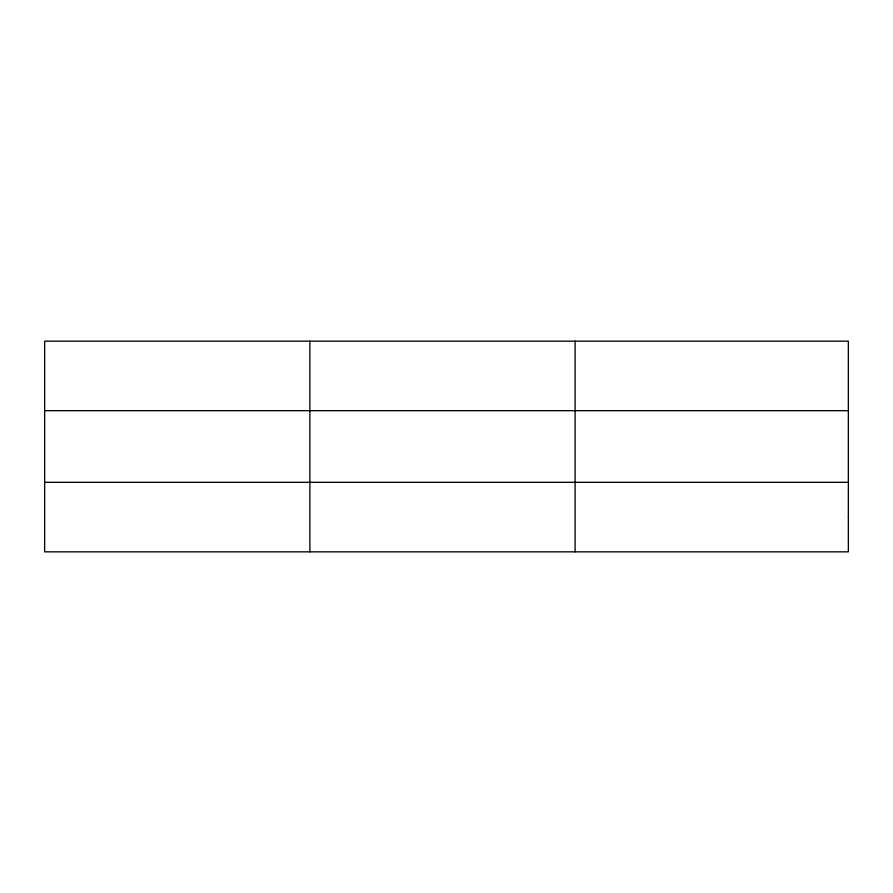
<?xml version="1.0" encoding="UTF-8"?>
<svg xmlns="http://www.w3.org/2000/svg" width="893" height="893" viewBox="0 0 893 893"><rect width="100%" height="100%" fill="white"/><g stroke="black" fill="none" stroke-linecap="round" stroke-linejoin="round"><path stroke-width="1.34" d="M309.871 341.159L309.871 551.841M575.092 341.159L575.092 551.841M44.65 410.68L848.35 410.68M44.65 482.32L848.35 482.32M848.35 517.08L848.35 551.841L44.65 551.841L44.65 341.159L848.35 341.159L848.35 517.08"/></g></svg>
